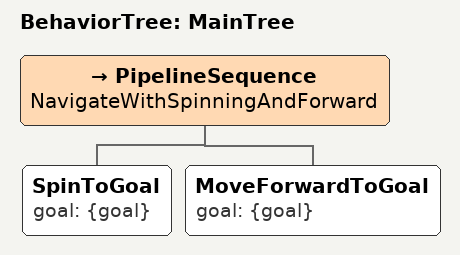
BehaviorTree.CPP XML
<!--
  A very basic, but functional navigator
-->

<root main_tree_to_execute="MainTree">
    <BehaviorTree ID="MainTree">
        <PipelineSequence name="NavigateWithSpinningAndForward">
            <!-- Spin in place to face the goal -->
            <SpinToGoal goal="{goal}" />
            <!-- Move forward in a straight line -->
            <MoveForwardToGoal goal="{goal}" />
        </PipelineSequence>
    </BehaviorTree>
</root>
